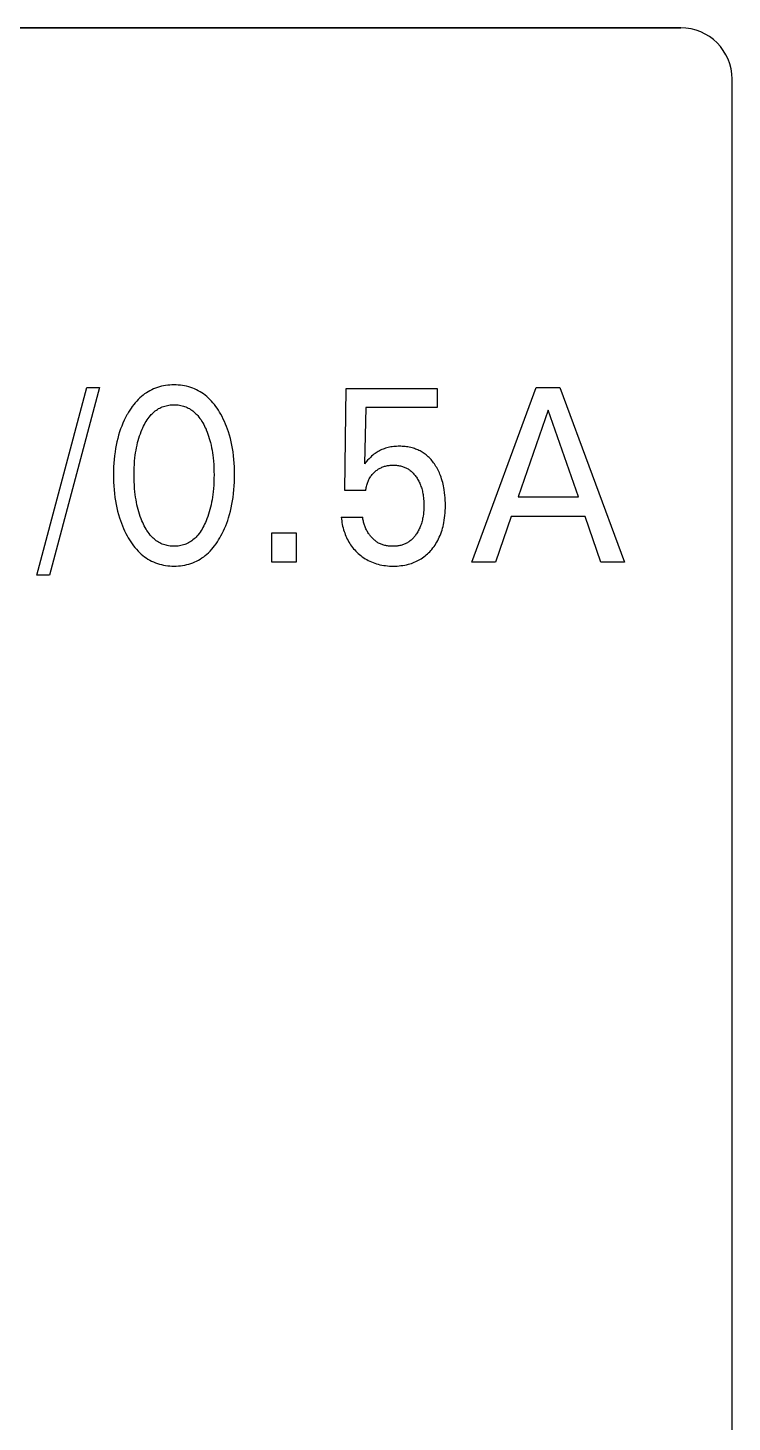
# Model space of a CAD drawing. Extents: x 10 to 622, y -523 to 292.
# Drawn here: x 290.04 to 291.429, y 115.463 to 118.211 of the extents above; entities that cross this region are included whole.
import ezdxf

# ---------------------------------------------------------------- set-up
doc = ezdxf.new("R2010")
doc.units = 0
doc.header["$LTSCALE"] = 5
doc.header["$MEASUREMENT"] = 0
doc.layers.get('0').update_dxf_attribs({"linetype": 'CONTINUOUS'})

msp = doc.modelspace()

# ---------------------------------------------------------------- linework, layer by layer
at = {"color": 7, "linetype": 'Continuous'}
for p, q in [((288.4926, 118.2106), (291.3273, 118.2106)), ((291.3273, 118.2106), (288.4926, 118.2106)), ((291.4286, 91.5843), (291.4286, 118.1094)), ((291.4286, 101.4856), (291.4286, 118.1094)), ((291.4286, 91.5843), (291.4286, 118.1094)), ((291.4286, 101.4856), (291.4286, 118.1094)), ((290.0582, 117.1319), (290.1568, 117.5019)), ((290.1818, 117.5019), (290.0832, 117.1319)), ((290.1568, 117.5019), (290.1818, 117.5019)), ((290.2739, 117.4914), (290.2705, 117.4891)), ((290.2773, 117.4936), (290.2739, 117.4914)), ((290.2808, 117.4956), (290.2773, 117.4936)), ((290.2844, 117.4974), (290.2808, 117.4956)), ((290.2881, 117.4991), (290.2844, 117.4974)), ((290.2918, 117.5007), (290.2881, 117.4991)), ((290.2957, 117.502), (290.2918, 117.5007)), ((290.2997, 117.5033), (290.2957, 117.502)), ((290.3037, 117.5043), (290.2997, 117.5033)), ((290.3078, 117.5051), (290.3037, 117.5043)), ((290.3119, 117.5058), (290.3078, 117.5051)), ((290.316, 117.5064), (290.3119, 117.5058)), ((290.3201, 117.5068), (290.316, 117.5064)), ((290.3243, 117.507), (290.3201, 117.5068)), ((290.3285, 117.5071), (290.3243, 117.507)), ((290.3327, 117.507), (290.3285, 117.5071)), ((290.3368, 117.5068), (290.3327, 117.507)), ((290.341, 117.5064), (290.3368, 117.5068)), ((290.3451, 117.5059), (290.341, 117.5064)), ((290.3492, 117.5052), (290.3451, 117.5059)), ((290.3533, 117.5043), (290.3492, 117.5052)), ((290.3573, 117.5033), (290.3533, 117.5043)), ((290.3613, 117.502), (290.3573, 117.5033)), ((290.3652, 117.5007), (290.3613, 117.502)), ((290.369, 117.4991), (290.3652, 117.5007)), ((290.3726, 117.4974), (290.369, 117.4991)), ((290.3762, 117.4956), (290.3726, 117.4974)), ((290.3797, 117.4936), (290.3762, 117.4956)), ((290.3832, 117.4914), (290.3797, 117.4936)), ((290.3865, 117.4891), (290.3832, 117.4914)), ((290.6651, 117.2987), (290.6677, 117.5)), ((290.6677, 117.5), (290.8471, 117.5)), ((290.8471, 117.5), (290.8471, 117.4624)), ((290.9154, 117.1577), (291.0425, 117.5019)), ((291.0425, 117.5019), (291.089, 117.5019)), ((291.089, 117.5019), (291.2161, 117.1577)), ((290.2462, 117.4646), (290.2436, 117.461)), ((290.2489, 117.4682), (290.2462, 117.4646)), ((290.2518, 117.4717), (290.2489, 117.4682)), ((290.2548, 117.4751), (290.2518, 117.4717)), ((290.2579, 117.4783), (290.2548, 117.4751)), ((290.2611, 117.4815), (290.2579, 117.4783)), ((290.2642, 117.4841), (290.2611, 117.4815)), ((290.2673, 117.4867), (290.2642, 117.4841)), ((290.2705, 117.4891), (290.2673, 117.4867)), ((290.3027, 117.4626), (290.3052, 117.4637)), ((290.3052, 117.4637), (290.3076, 117.4646)), ((290.3076, 117.4646), (290.3101, 117.4654)), ((290.3101, 117.4654), (290.3127, 117.4661)), ((290.3127, 117.4661), (290.3153, 117.4667)), ((290.3153, 117.4667), (290.3179, 117.4672)), ((290.3179, 117.4672), (290.3205, 117.4676)), ((290.3205, 117.4676), (290.3231, 117.4678)), ((290.3231, 117.4678), (290.3258, 117.468)), ((290.3258, 117.468), (290.3285, 117.468)), ((290.3285, 117.468), (290.3311, 117.468)), ((290.3311, 117.468), (290.3338, 117.4678)), ((290.3338, 117.4678), (290.3364, 117.4676)), ((290.3364, 117.4676), (290.3391, 117.4672)), ((290.3391, 117.4672), (290.3417, 117.4667)), ((290.3417, 117.4667), (290.3443, 117.4661)), ((290.3443, 117.4661), (290.3468, 117.4654)), ((290.3468, 117.4654), (290.3493, 117.4646)), ((290.3493, 117.4646), (290.3518, 117.4637)), ((290.3518, 117.4637), (290.3542, 117.4626)), ((290.3897, 117.4867), (290.3865, 117.4891)), ((290.3929, 117.4841), (290.3897, 117.4867)), ((290.3959, 117.4815), (290.3929, 117.4841)), ((290.3991, 117.4783), (290.3959, 117.4815)), ((290.4022, 117.4751), (290.3991, 117.4783)), ((290.4052, 117.4717), (290.4022, 117.4751)), ((290.408, 117.4682), (290.4052, 117.4717)), ((290.4108, 117.4646), (290.408, 117.4682)), ((290.4134, 117.461), (290.4108, 117.4646)), ((290.2301, 117.4372), (290.2277, 117.4316)), ((290.2328, 117.4427), (290.2301, 117.4372)), ((290.2357, 117.448), (290.2328, 117.4427)), ((290.2365, 117.4495), (290.2357, 117.448)), ((290.2387, 117.4534), (290.2365, 117.4495)), ((290.2411, 117.4572), (290.2387, 117.4534)), ((290.2436, 117.461), (290.2411, 117.4572)), ((290.2735, 117.4351), (290.2753, 117.4381)), ((290.2753, 117.4381), (290.2774, 117.4409)), ((290.2774, 117.4409), (290.2795, 117.4437)), ((290.2795, 117.4437), (290.2817, 117.4464)), ((290.2817, 117.4464), (290.2835, 117.4484)), ((290.2835, 117.4484), (290.2854, 117.4503)), ((290.2854, 117.4503), (290.2873, 117.4522)), ((290.2873, 117.4522), (290.2893, 117.454)), ((290.2893, 117.454), (290.2914, 117.4557)), ((290.2914, 117.4557), (290.2936, 117.4573)), ((290.2936, 117.4573), (290.2958, 117.4588)), ((290.2958, 117.4588), (290.298, 117.4602)), ((290.298, 117.4602), (290.3003, 117.4614)), ((290.3003, 117.4614), (290.3027, 117.4626)), ((290.3542, 117.4626), (290.3566, 117.4614)), ((290.3566, 117.4614), (290.3589, 117.4602)), ((290.3589, 117.4602), (290.3612, 117.4588)), ((290.3612, 117.4588), (290.3634, 117.4573)), ((290.3634, 117.4573), (290.3655, 117.4557)), ((290.3655, 117.4557), (290.3676, 117.454)), ((290.3676, 117.454), (290.3696, 117.4522)), ((290.3696, 117.4522), (290.3716, 117.4503)), ((290.3716, 117.4503), (290.3734, 117.4484)), ((290.3734, 117.4484), (290.3752, 117.4464)), ((290.3752, 117.4464), (290.3775, 117.4437)), ((290.3775, 117.4437), (290.3796, 117.4409)), ((290.3796, 117.4409), (290.3816, 117.4381)), ((290.3816, 117.4381), (290.3835, 117.4351)), ((290.4158, 117.4572), (290.4134, 117.461)), ((290.4182, 117.4534), (290.4158, 117.4572)), ((290.4205, 117.4495), (290.4182, 117.4534)), ((290.4231, 117.4447), (290.4205, 117.4495)), ((290.4255, 117.4398), (290.4231, 117.4447)), ((290.4279, 117.4349), (290.4255, 117.4398)), ((290.7066, 117.4624), (290.7041, 117.3517)), ((290.8471, 117.4624), (290.7066, 117.4624)), ((291.066, 117.4575), (291.0067, 117.2865)), ((291.1255, 117.2865), (291.066, 117.4575)), ((290.2212, 117.4146), (290.2192, 117.4081)), ((290.2232, 117.4203), (290.2212, 117.4146)), ((290.2253, 117.426), (290.2232, 117.4203)), ((290.2277, 117.4316), (290.2253, 117.426)), ((290.2605, 117.4065), (290.2621, 117.4109)), ((290.2621, 117.4109), (290.2637, 117.4152)), ((290.2637, 117.4152), (290.2655, 117.4195)), ((290.2655, 117.4195), (290.2669, 117.4227)), ((290.2669, 117.4227), (290.2684, 117.4259)), ((290.2684, 117.4259), (290.27, 117.429)), ((290.27, 117.429), (290.2717, 117.4321)), ((290.2717, 117.4321), (290.2735, 117.4351)), ((290.3835, 117.4351), (290.3853, 117.4321)), ((290.3853, 117.4321), (290.387, 117.429)), ((290.387, 117.429), (290.3886, 117.4259)), ((290.3886, 117.4259), (290.3901, 117.4227)), ((290.3901, 117.4227), (290.3915, 117.4195)), ((290.3915, 117.4195), (290.392, 117.4183)), ((290.392, 117.4183), (290.3936, 117.4142)), ((290.3936, 117.4142), (290.3952, 117.4101)), ((290.3952, 117.4101), (290.3966, 117.4059)), ((290.43, 117.4299), (290.4279, 117.4349)), ((290.4321, 117.4248), (290.43, 117.4299)), ((290.434, 117.4197), (290.4321, 117.4248)), ((290.4357, 117.4146), (290.434, 117.4197)), ((290.4377, 117.4081), (290.4357, 117.4146)), ((290.2131, 117.3816), (290.2121, 117.3749)), ((290.2144, 117.3883), (290.2131, 117.3816)), ((290.2158, 117.3949), (290.2144, 117.3883)), ((290.2174, 117.4015), (290.2158, 117.3949)), ((290.2192, 117.4081), (290.2174, 117.4015)), ((290.2535, 117.3783), (290.2545, 117.3833)), ((290.2545, 117.3833), (290.2555, 117.3882)), ((290.2555, 117.3882), (290.2567, 117.3932)), ((290.2567, 117.3932), (290.2579, 117.3976)), ((290.2579, 117.3976), (290.2591, 117.4021)), ((290.2591, 117.4021), (290.2605, 117.4065)), ((290.3966, 117.4059), (290.3979, 117.4017)), ((290.3979, 117.4017), (290.3991, 117.3974)), ((290.3991, 117.3974), (290.4003, 117.3932)), ((290.4003, 117.3932), (290.4014, 117.3882)), ((290.4014, 117.3882), (290.4025, 117.3833)), ((290.4025, 117.3833), (290.4034, 117.3783)), ((290.4395, 117.4015), (290.4377, 117.4081)), ((290.4411, 117.3949), (290.4395, 117.4015)), ((290.4426, 117.3883), (290.4411, 117.3949)), ((290.4438, 117.3816), (290.4426, 117.3883)), ((290.4449, 117.3749), (290.4438, 117.3816)), ((290.7429, 117.3813), (290.7404, 117.3804)), ((290.7454, 117.3822), (290.7429, 117.3813)), ((290.7479, 117.3829), (290.7454, 117.3822)), ((290.7504, 117.3836), (290.7479, 117.3829)), ((290.753, 117.3841), (290.7504, 117.3836)), ((290.7558, 117.3847), (290.753, 117.3841)), ((290.7586, 117.3851), (290.7558, 117.3847)), ((290.7614, 117.3855), (290.7586, 117.3851)), ((290.7643, 117.3857), (290.7614, 117.3855)), ((290.7671, 117.3859), (290.7643, 117.3857)), ((290.77, 117.386), (290.7671, 117.3859)), ((290.7729, 117.3861), (290.77, 117.386)), ((290.7756, 117.386), (290.7729, 117.3861)), ((290.7784, 117.3859), (290.7756, 117.386)), ((290.7812, 117.3857), (290.7784, 117.3859)), ((290.784, 117.3855), (290.7812, 117.3857)), ((290.7867, 117.3851), (290.784, 117.3855)), ((290.7895, 117.3847), (290.7867, 117.3851)), ((290.7922, 117.3842), (290.7895, 117.3847)), ((290.7949, 117.3836), (290.7922, 117.3842)), ((290.7976, 117.383), (290.7949, 117.3836)), ((290.8003, 117.3822), (290.7976, 117.383)), ((290.8025, 117.3815), (290.8003, 117.3822)), ((290.8047, 117.3807), (290.8025, 117.3815)), ((290.2103, 117.3601), (290.2098, 117.3527)), ((290.2111, 117.3675), (290.2103, 117.3601)), ((290.2121, 117.3749), (290.2111, 117.3675)), ((290.2503, 117.35), (290.2508, 117.3567)), ((290.2508, 117.3567), (290.2514, 117.3633)), ((290.2514, 117.3633), (290.252, 117.3683)), ((290.252, 117.3683), (290.2527, 117.3733)), ((290.2527, 117.3733), (290.2535, 117.3783)), ((290.4034, 117.3783), (290.4042, 117.3733)), ((290.4042, 117.3733), (290.4049, 117.3683)), ((290.4049, 117.3683), (290.4055, 117.3633)), ((290.4055, 117.3633), (290.4062, 117.3567)), ((290.4062, 117.3567), (290.4067, 117.35)), ((290.4458, 117.3675), (290.4449, 117.3749)), ((290.4466, 117.3601), (290.4458, 117.3675)), ((290.4472, 117.3527), (290.4466, 117.3601)), ((290.7071, 117.3551), (290.7041, 117.3517)), ((290.7101, 117.3584), (290.7071, 117.3551)), ((290.7128, 117.3613), (290.7101, 117.3584)), ((290.7156, 117.3641), (290.7128, 117.3613)), ((290.718, 117.3665), (290.7156, 117.3641)), ((290.7206, 117.3687), (290.718, 117.3665)), ((290.7226, 117.3703), (290.7206, 117.3687)), ((290.7246, 117.3719), (290.7226, 117.3703)), ((290.7267, 117.3733), (290.7246, 117.3719)), ((290.7289, 117.3747), (290.7267, 117.3733)), ((290.7311, 117.376), (290.7289, 117.3747)), ((290.7333, 117.3772), (290.7311, 117.376)), ((290.7356, 117.3784), (290.7333, 117.3772)), ((290.738, 117.3794), (290.7356, 117.3784)), ((290.7404, 117.3804), (290.738, 117.3794)), ((290.8069, 117.3798), (290.8047, 117.3807)), ((290.8091, 117.3789), (290.8069, 117.3798)), ((290.8112, 117.3779), (290.8091, 117.3789)), ((290.8133, 117.3769), (290.8112, 117.3779)), ((290.8154, 117.3758), (290.8133, 117.3769)), ((290.8174, 117.3746), (290.8154, 117.3758)), ((290.8194, 117.3733), (290.8174, 117.3746)), ((290.8213, 117.372), (290.8194, 117.3733)), ((290.8232, 117.3707), (290.8213, 117.372)), ((290.8253, 117.369), (290.8232, 117.3707)), ((290.8274, 117.3673), (290.8253, 117.369)), ((290.8294, 117.3655), (290.8274, 117.3673)), ((290.8313, 117.3637), (290.8294, 117.3655)), ((290.8332, 117.3618), (290.8313, 117.3637)), ((290.835, 117.3598), (290.8332, 117.3618)), ((290.8367, 117.3578), (290.835, 117.3598)), ((290.8384, 117.3557), (290.8367, 117.3578)), ((290.84, 117.3536), (290.8384, 117.3557)), ((290.8416, 117.3514), (290.84, 117.3536)), ((290.2091, 117.3379), (290.209, 117.3304)), ((290.209, 117.3304), (290.2091, 117.3229)), ((290.2094, 117.3453), (290.2091, 117.3379)), ((290.2098, 117.3527), (290.2094, 117.3453)), ((290.2496, 117.3299), (290.2497, 117.3366)), ((290.2497, 117.3232), (290.2496, 117.3299)), ((290.2497, 117.3366), (290.2499, 117.3433)), ((290.2499, 117.3433), (290.2503, 117.35)), ((290.4067, 117.35), (290.407, 117.3433)), ((290.407, 117.3433), (290.4072, 117.3366)), ((290.4072, 117.3366), (290.4073, 117.3299)), ((290.4073, 117.3299), (290.4072, 117.3232)), ((290.4476, 117.3453), (290.4472, 117.3527)), ((290.4478, 117.3379), (290.4476, 117.3453)), ((290.4479, 117.3304), (290.4478, 117.3379)), ((290.4478, 117.3229), (290.4479, 117.3304)), ((290.7154, 117.3256), (290.7165, 117.3272)), ((290.7165, 117.3272), (290.7177, 117.3287)), ((290.7177, 117.3287), (290.7189, 117.3303)), ((290.7189, 117.3303), (290.7202, 117.3317)), ((290.7202, 117.3317), (290.7215, 117.3331)), ((290.7215, 117.3331), (290.7229, 117.3345)), ((290.7229, 117.3345), (290.7243, 117.3358)), ((290.7243, 117.3358), (290.7257, 117.337)), ((290.7257, 117.337), (290.7272, 117.3382)), ((290.7272, 117.3382), (290.7286, 117.3393)), ((290.7286, 117.3393), (290.7302, 117.3403)), ((290.7302, 117.3403), (290.7317, 117.3413)), ((290.7317, 117.3413), (290.7333, 117.3422)), ((290.7333, 117.3422), (290.7349, 117.3431)), ((290.7349, 117.3431), (290.7365, 117.3439)), ((290.7365, 117.3439), (290.7382, 117.3447)), ((290.7382, 117.3447), (290.7399, 117.3454)), ((290.7399, 117.3454), (290.7417, 117.346)), ((290.7417, 117.346), (290.7434, 117.3466)), ((290.7434, 117.3466), (290.7452, 117.3471)), ((290.7452, 117.3471), (290.747, 117.3475)), ((290.747, 117.3475), (290.7489, 117.3479)), ((290.7489, 117.3479), (290.7508, 117.3482)), ((290.7508, 117.3482), (290.7527, 117.3485)), ((290.7527, 117.3485), (290.7547, 117.3487)), ((290.7547, 117.3487), (290.7566, 117.3489)), ((290.7566, 117.3489), (290.7586, 117.3489)), ((290.7586, 117.3489), (290.7606, 117.349)), ((290.7606, 117.349), (290.7626, 117.3489)), ((290.7626, 117.3489), (290.7647, 117.3489)), ((290.7647, 117.3489), (290.7667, 117.3487)), ((290.7667, 117.3487), (290.7688, 117.3485)), ((290.7688, 117.3485), (290.7708, 117.3482)), ((290.7708, 117.3482), (290.7728, 117.3478)), ((290.7728, 117.3478), (290.7748, 117.3474)), ((290.7748, 117.3474), (290.7768, 117.3469)), ((290.7768, 117.3469), (290.7788, 117.3463)), ((290.7788, 117.3463), (290.7804, 117.3458)), ((290.7804, 117.3458), (290.7821, 117.3452)), ((290.7821, 117.3452), (290.7837, 117.3445)), ((290.7837, 117.3445), (290.7852, 117.3438)), ((290.7852, 117.3438), (290.7868, 117.343)), ((290.7868, 117.343), (290.7883, 117.3422)), ((290.7883, 117.3422), (290.7898, 117.3413)), ((290.7898, 117.3413), (290.7912, 117.3404)), ((290.7912, 117.3404), (290.7927, 117.3394)), ((290.7927, 117.3394), (290.794, 117.3383)), ((290.794, 117.3383), (290.7956, 117.3371)), ((290.7956, 117.3371), (290.7971, 117.3358)), ((290.7971, 117.3358), (290.7986, 117.3344)), ((290.7986, 117.3344), (290.8, 117.3329)), ((290.8, 117.3329), (290.8013, 117.3314)), ((290.8013, 117.3314), (290.8026, 117.3299)), ((290.8026, 117.3299), (290.8039, 117.3283)), ((290.8039, 117.3283), (290.8051, 117.3267)), ((290.8051, 117.3267), (290.8062, 117.3251)), ((290.8432, 117.349), (290.8416, 117.3514)), ((290.8448, 117.3465), (290.8432, 117.349)), ((290.8462, 117.344), (290.8448, 117.3465)), ((290.8476, 117.3415), (290.8462, 117.344)), ((290.849, 117.3389), (290.8476, 117.3415)), ((290.8503, 117.3363), (290.849, 117.3389)), ((290.8515, 117.3337), (290.8503, 117.3363)), ((290.8526, 117.331), (290.8515, 117.3337)), ((290.8537, 117.3283), (290.8526, 117.331)), ((290.8549, 117.325), (290.8537, 117.3283)), ((290.2091, 117.3229), (290.2093, 117.3153)), ((290.2093, 117.3153), (290.2097, 117.3078)), ((290.2097, 117.3078), (290.2103, 117.3002)), ((290.2103, 117.3002), (290.2111, 117.2927)), ((290.2499, 117.3164), (290.2497, 117.3232)), ((290.2502, 117.3096), (290.2499, 117.3164)), ((290.2507, 117.3028), (290.2502, 117.3096)), ((290.2514, 117.2961), (290.2507, 117.3028)), ((290.4062, 117.3028), (290.4056, 117.2961)), ((290.4067, 117.3096), (290.4062, 117.3028)), ((290.407, 117.3164), (290.4067, 117.3096)), ((290.4072, 117.3232), (290.407, 117.3164)), ((290.4459, 117.2928), (290.4466, 117.3003)), ((290.4466, 117.3003), (290.4472, 117.3078)), ((290.4472, 117.3078), (290.4476, 117.3154)), ((290.4476, 117.3154), (290.4478, 117.3229)), ((290.7066, 117.2987), (290.6651, 117.2987)), ((290.7066, 117.2987), (290.7068, 117.3008)), ((290.7068, 117.3008), (290.707, 117.3029)), ((290.707, 117.3029), (290.7074, 117.305)), ((290.7074, 117.305), (290.7078, 117.3071)), ((290.7078, 117.3071), (290.7083, 117.3092)), ((290.7083, 117.3092), (290.7089, 117.3112)), ((290.7089, 117.3112), (290.7095, 117.3132)), ((290.7095, 117.3132), (290.7102, 117.3151)), ((290.7102, 117.3151), (290.7109, 117.3169)), ((290.7109, 117.3169), (290.7116, 117.3187)), ((290.7116, 117.3187), (290.7125, 117.3205)), ((290.7125, 117.3205), (290.7134, 117.3222)), ((290.7134, 117.3222), (290.7144, 117.3239)), ((290.7144, 117.3239), (290.7154, 117.3256)), ((290.8062, 117.3251), (290.8075, 117.3232)), ((290.8075, 117.3232), (290.8086, 117.3213)), ((290.8086, 117.3213), (290.8097, 117.3194)), ((290.8097, 117.3194), (290.8108, 117.3174)), ((290.8108, 117.3174), (290.8118, 117.3155)), ((290.8118, 117.3155), (290.8127, 117.3135)), ((290.8127, 117.3135), (290.8136, 117.3114)), ((290.8136, 117.3114), (290.8144, 117.3094)), ((290.8144, 117.3094), (290.8152, 117.3071)), ((290.8152, 117.3071), (290.816, 117.3049)), ((290.816, 117.3049), (290.8167, 117.3026)), ((290.8167, 117.3026), (290.8173, 117.3003)), ((290.8173, 117.3003), (290.8179, 117.2979)), ((290.856, 117.3216), (290.8549, 117.325)), ((290.857, 117.3182), (290.856, 117.3216)), ((290.858, 117.3148), (290.857, 117.3182)), ((290.8588, 117.3113), (290.858, 117.3148)), ((290.8596, 117.3079), (290.8588, 117.3113)), ((290.8603, 117.3044), (290.8596, 117.3079)), ((290.8609, 117.3009), (290.8603, 117.3044)), ((290.8618, 117.2946), (290.8609, 117.3009)), ((290.2111, 117.2927), (290.212, 117.2852)), ((290.212, 117.2852), (290.2131, 117.2784)), ((290.2131, 117.2784), (290.2143, 117.2716)), ((290.2143, 117.2716), (290.2157, 117.2649)), ((290.252, 117.291), (290.2514, 117.2961)), ((290.2527, 117.2859), (290.252, 117.291)), ((290.2535, 117.2808), (290.2527, 117.2859)), ((290.2544, 117.2758), (290.2535, 117.2808)), ((290.2554, 117.2708), (290.2544, 117.2758)), ((290.4025, 117.2758), (290.4015, 117.2708)), ((290.4035, 117.2808), (290.4025, 117.2758)), ((290.4043, 117.2859), (290.4035, 117.2808)), ((290.405, 117.291), (290.4043, 117.2859)), ((290.4056, 117.2961), (290.405, 117.291)), ((290.4412, 117.265), (290.4426, 117.2717)), ((290.4426, 117.2717), (290.4439, 117.2785)), ((290.4439, 117.2785), (290.4449, 117.2853)), ((290.4449, 117.2853), (290.4459, 117.2928)), ((290.8179, 117.2979), (290.8184, 117.2956)), ((290.8184, 117.2956), (290.8189, 117.2933)), ((290.8189, 117.2933), (290.8193, 117.2909)), ((290.8193, 117.2909), (290.8198, 117.2879)), ((290.8198, 117.2879), (290.8201, 117.2849)), ((290.8201, 117.2849), (290.8204, 117.2818)), ((290.8204, 117.2818), (290.8207, 117.2788)), ((290.8207, 117.2788), (290.8208, 117.2758)), ((290.8208, 117.2758), (290.8209, 117.2727)), ((290.8209, 117.2727), (290.8209, 117.2697)), ((290.8624, 117.2895), (290.8618, 117.2946)), ((290.8628, 117.2845), (290.8624, 117.2895)), ((290.8631, 117.2794), (290.8628, 117.2845)), ((290.8633, 117.2743), (290.8631, 117.2794)), ((290.8633, 117.2692), (290.8633, 117.2743)), ((291.0067, 117.2865), (291.1255, 117.2865)), ((290.2157, 117.2649), (290.2173, 117.2581)), ((290.2173, 117.2581), (290.2191, 117.2515)), ((290.2191, 117.2515), (290.221, 117.2449)), ((290.221, 117.2449), (290.2228, 117.2397)), ((290.2566, 117.2658), (290.2554, 117.2708)), ((290.2577, 117.2612), (290.2566, 117.2658)), ((290.259, 117.2567), (290.2577, 117.2612)), ((290.2604, 117.2522), (290.259, 117.2567)), ((290.2619, 117.2477), (290.2604, 117.2522)), ((290.2635, 117.2433), (290.2619, 117.2477)), ((290.3951, 117.2477), (290.3934, 117.2433)), ((290.3966, 117.2522), (290.3951, 117.2477)), ((290.3979, 117.2567), (290.3966, 117.2522)), ((290.3992, 117.2612), (290.3979, 117.2567)), ((290.4004, 117.2658), (290.3992, 117.2612)), ((290.4015, 117.2708), (290.4004, 117.2658)), ((290.4342, 117.2398), (290.4359, 117.245)), ((290.4359, 117.245), (290.4379, 117.2516)), ((290.4379, 117.2516), (290.4397, 117.2583)), ((290.4397, 117.2583), (290.4412, 117.265)), ((290.658, 117.2463), (290.6584, 117.2427)), ((290.658, 117.2463), (290.7004, 117.2463)), ((290.7006, 117.2444), (290.7004, 117.2463)), ((290.7009, 117.2425), (290.7006, 117.2444)), ((290.8185, 117.2435), (290.8179, 117.2411)), ((290.8189, 117.2459), (290.8185, 117.2435)), ((290.8193, 117.2483), (290.8189, 117.2459)), ((290.8199, 117.2525), (290.8193, 117.2483)), ((290.8203, 117.2559), (290.8199, 117.2525)), ((290.8206, 117.2594), (290.8203, 117.2559)), ((290.8208, 117.2628), (290.8206, 117.2594)), ((290.8209, 117.2662), (290.8208, 117.2628)), ((290.8209, 117.2697), (290.8209, 117.2662)), ((290.8612, 117.2403), (290.8619, 117.2451)), ((290.8619, 117.2451), (290.8624, 117.2499)), ((290.8624, 117.2499), (290.8628, 117.2547)), ((290.8628, 117.2547), (290.8631, 117.2595)), ((290.8631, 117.2595), (290.8633, 117.2644)), ((290.8633, 117.2644), (290.8633, 117.2692)), ((290.9931, 117.2475), (290.9623, 117.1577)), ((291.1389, 117.2475), (290.9931, 117.2475)), ((291.17, 117.1577), (291.1389, 117.2475)), ((290.2228, 117.2397), (290.2246, 117.2345)), ((290.2246, 117.2345), (290.2266, 117.2293)), ((290.2266, 117.2293), (290.2288, 117.2243)), ((290.2288, 117.2243), (290.231, 117.2193)), ((290.231, 117.2193), (290.2335, 117.2143)), ((290.2652, 117.2389), (290.2635, 117.2433)), ((290.2667, 117.2356), (290.2652, 117.2389)), ((290.2682, 117.2324), (290.2667, 117.2356)), ((290.2697, 117.2292), (290.2682, 117.2324)), ((290.2714, 117.226), (290.2697, 117.2292)), ((290.2732, 117.2229), (290.2714, 117.226)), ((290.2751, 117.2198), (290.2732, 117.2229)), ((290.2771, 117.2168), (290.2751, 117.2198)), ((290.2793, 117.214), (290.2771, 117.2168)), ((290.3798, 117.2168), (290.3777, 117.214)), ((290.3818, 117.2198), (290.3798, 117.2168)), ((290.3837, 117.2229), (290.3818, 117.2198)), ((290.3855, 117.226), (290.3837, 117.2229)), ((290.3872, 117.2292), (290.3855, 117.226)), ((290.3888, 117.2324), (290.3872, 117.2292)), ((290.3903, 117.2356), (290.3888, 117.2324)), ((290.3917, 117.2389), (290.3903, 117.2356)), ((290.3934, 117.2433), (290.3917, 117.2389)), ((290.4235, 117.2143), (290.4259, 117.2193)), ((290.4259, 117.2193), (290.4282, 117.2243)), ((290.4282, 117.2243), (290.4303, 117.2294)), ((290.4303, 117.2294), (290.4323, 117.2346)), ((290.4323, 117.2346), (290.4342, 117.2398)), ((290.6584, 117.2427), (290.6589, 117.2392)), ((290.6589, 117.2392), (290.6594, 117.2357)), ((290.6594, 117.2357), (290.6601, 117.2322)), ((290.6601, 117.2322), (290.6608, 117.2287)), ((290.6608, 117.2287), (290.6617, 117.2252)), ((290.6617, 117.2252), (290.6626, 117.2217)), ((290.6626, 117.2217), (290.6637, 117.2183)), ((290.6637, 117.2183), (290.6648, 117.2152)), ((290.7013, 117.2405), (290.7009, 117.2425)), ((290.7017, 117.2386), (290.7013, 117.2405)), ((290.7021, 117.2367), (290.7017, 117.2386)), ((290.7026, 117.2348), (290.7021, 117.2367)), ((290.7032, 117.2328), (290.7026, 117.2348)), ((290.7038, 117.2309), (290.7032, 117.2328)), ((290.7045, 117.229), (290.7038, 117.2309)), ((290.7052, 117.2271), (290.7045, 117.229)), ((290.706, 117.2252), (290.7052, 117.2271)), ((290.7068, 117.2234), (290.706, 117.2252)), ((290.7077, 117.2215), (290.7068, 117.2234)), ((290.7087, 117.2197), (290.7077, 117.2215)), ((290.7096, 117.2179), (290.7087, 117.2197)), ((290.7107, 117.2161), (290.7096, 117.2179)), ((290.7118, 117.2144), (290.7107, 117.2161)), ((290.8088, 117.2174), (290.8077, 117.2155)), ((290.8099, 117.2194), (290.8088, 117.2174)), ((290.8109, 117.2213), (290.8099, 117.2194)), ((290.8119, 117.2234), (290.8109, 117.2213)), ((290.8128, 117.2254), (290.8119, 117.2234)), ((290.8137, 117.2275), (290.8128, 117.2254)), ((290.8145, 117.2296), (290.8137, 117.2275)), ((290.8153, 117.2318), (290.8145, 117.2296)), ((290.8161, 117.2341), (290.8153, 117.2318)), ((290.8167, 117.2365), (290.8161, 117.2341)), ((290.8174, 117.2388), (290.8167, 117.2365)), ((290.8179, 117.2411), (290.8174, 117.2388)), ((290.8543, 117.2137), (290.8556, 117.2173)), ((290.8556, 117.2173), (290.8567, 117.2209)), ((290.8567, 117.2209), (290.8578, 117.2245)), ((290.8578, 117.2245), (290.8587, 117.2282)), ((290.8587, 117.2282), (290.8596, 117.2318)), ((290.8596, 117.2318), (290.8603, 117.2355)), ((290.8603, 117.2355), (290.8612, 117.2403)), ((290.2335, 117.2143), (290.236, 117.2094)), ((290.236, 117.2094), (290.2383, 117.2054)), ((290.2383, 117.2054), (290.2407, 117.2015)), ((290.2407, 117.2015), (290.2432, 117.1976)), ((290.2432, 117.1976), (290.2458, 117.1938)), ((290.2458, 117.1938), (290.2485, 117.1901)), ((290.2485, 117.1901), (290.2514, 117.1865)), ((290.2815, 117.2112), (290.2793, 117.214)), ((290.2833, 117.2091), (290.2815, 117.2112)), ((290.2852, 117.2072), (290.2833, 117.2091)), ((290.2871, 117.2053), (290.2852, 117.2072)), ((290.2891, 117.2034), (290.2871, 117.2053)), ((290.2912, 117.2017), (290.2891, 117.2034)), ((290.2934, 117.2), (290.2912, 117.2017)), ((290.2956, 117.1985), (290.2934, 117.2)), ((290.2979, 117.197), (290.2956, 117.1985)), ((290.3002, 117.1957), (290.2979, 117.197)), ((290.3026, 117.1945), (290.3002, 117.1957)), ((290.305, 117.1934), (290.3026, 117.1945)), ((290.3075, 117.1925), (290.305, 117.1934)), ((290.31, 117.1916), (290.3075, 117.1925)), ((290.3126, 117.1909), (290.31, 117.1916)), ((290.3152, 117.1903), (290.3126, 117.1909)), ((290.3178, 117.1898), (290.3152, 117.1903)), ((290.3205, 117.1894), (290.3178, 117.1898)), ((290.3231, 117.1891), (290.3205, 117.1894)), ((290.3258, 117.189), (290.3231, 117.1891)), ((290.3285, 117.1889), (290.3258, 117.189)), ((290.3312, 117.189), (290.3285, 117.1889)), ((290.3338, 117.1891), (290.3312, 117.189)), ((290.3365, 117.1894), (290.3338, 117.1891)), ((290.3391, 117.1898), (290.3365, 117.1894)), ((290.3418, 117.1903), (290.3391, 117.1898)), ((290.3444, 117.1909), (290.3418, 117.1903)), ((290.3469, 117.1916), (290.3444, 117.1909)), ((290.3494, 117.1925), (290.3469, 117.1916)), ((290.3519, 117.1934), (290.3494, 117.1925)), ((290.3543, 117.1945), (290.3519, 117.1934)), ((290.3567, 117.1957), (290.3543, 117.1945)), ((290.3591, 117.197), (290.3567, 117.1957)), ((290.3614, 117.1985), (290.3591, 117.197)), ((290.3636, 117.2), (290.3614, 117.1985)), ((290.3657, 117.2017), (290.3636, 117.2)), ((290.3678, 117.2034), (290.3657, 117.2017)), ((290.3698, 117.2053), (290.3678, 117.2034)), ((290.3718, 117.2072), (290.3698, 117.2053)), ((290.3736, 117.2091), (290.3718, 117.2072)), ((290.3754, 117.2112), (290.3736, 117.2091)), ((290.3777, 117.214), (290.3754, 117.2112)), ((290.4057, 117.1865), (290.4085, 117.1901)), ((290.4085, 117.1901), (290.4112, 117.1938)), ((290.4112, 117.1938), (290.4138, 117.1976)), ((290.4138, 117.1976), (290.4163, 117.2015)), ((290.4163, 117.2015), (290.4187, 117.2054)), ((290.4187, 117.2054), (290.4209, 117.2094)), ((290.4209, 117.2094), (290.4235, 117.2143)), ((290.5215, 117.1577), (290.5215, 117.2158)), ((290.5215, 117.2158), (290.5693, 117.2158)), ((290.5693, 117.2158), (290.5693, 117.1577)), ((290.6648, 117.2152), (290.6659, 117.2121)), ((290.6659, 117.2121), (290.6672, 117.2091)), ((290.6672, 117.2091), (290.6685, 117.2061)), ((290.6685, 117.2061), (290.6699, 117.2031)), ((290.6699, 117.2031), (290.6715, 117.2002)), ((290.6715, 117.2002), (290.6731, 117.1973)), ((290.6731, 117.1973), (290.6748, 117.1945)), ((290.6748, 117.1945), (290.6766, 117.1919)), ((290.6766, 117.1919), (290.6785, 117.1893)), ((290.6785, 117.1893), (290.6804, 117.1867)), ((290.7128, 117.2129), (290.7118, 117.2144)), ((290.7138, 117.2115), (290.7128, 117.2129)), ((290.7148, 117.2101), (290.7138, 117.2115)), ((290.7159, 117.2087), (290.7148, 117.2101)), ((290.7171, 117.2073), (290.7159, 117.2087)), ((290.7182, 117.206), (290.7171, 117.2073)), ((290.7195, 117.2047), (290.7182, 117.206)), ((290.7207, 117.2035), (290.7195, 117.2047)), ((290.722, 117.2023), (290.7207, 117.2035)), ((290.7233, 117.2012), (290.722, 117.2023)), ((290.7246, 117.2001), (290.7233, 117.2012)), ((290.726, 117.199), (290.7246, 117.2001)), ((290.7274, 117.198), (290.726, 117.199)), ((290.7288, 117.197), (290.7274, 117.198)), ((290.7303, 117.1961), (290.7288, 117.197)), ((290.7318, 117.1953), (290.7303, 117.1961)), ((290.7335, 117.1945), (290.7318, 117.1953)), ((290.7351, 117.1937), (290.7335, 117.1945)), ((290.7368, 117.193), (290.7351, 117.1937)), ((290.7386, 117.1924), (290.7368, 117.193)), ((290.7403, 117.1918), (290.7386, 117.1924)), ((290.7421, 117.1913), (290.7403, 117.1918)), ((290.7439, 117.1908), (290.7421, 117.1913)), ((290.7457, 117.1904), (290.7439, 117.1908)), ((290.7475, 117.19), (290.7457, 117.1904)), ((290.7494, 117.1897), (290.7475, 117.19)), ((290.7512, 117.1895), (290.7494, 117.1897)), ((290.7531, 117.1893), (290.7512, 117.1895)), ((290.755, 117.1891), (290.7531, 117.1893)), ((290.7568, 117.189), (290.755, 117.1891)), ((290.7587, 117.1889), (290.7568, 117.189)), ((290.7606, 117.1889), (290.7587, 117.1889)), ((290.7624, 117.189), (290.7606, 117.1889)), ((290.7643, 117.189), (290.7624, 117.189)), ((290.7662, 117.1892), (290.7643, 117.189)), ((290.768, 117.1894), (290.7662, 117.1892)), ((290.7699, 117.1896), (290.768, 117.1894)), ((290.7717, 117.1899), (290.7699, 117.1896)), ((290.7736, 117.1902), (290.7717, 117.1899)), ((290.7754, 117.1907), (290.7736, 117.1902)), ((290.7772, 117.1911), (290.7754, 117.1907)), ((290.7789, 117.1917), (290.7772, 117.1911)), ((290.7806, 117.1922), (290.7789, 117.1917)), ((290.7822, 117.1929), (290.7806, 117.1922)), ((290.7838, 117.1936), (290.7822, 117.1929)), ((290.7854, 117.1943), (290.7838, 117.1936)), ((290.7869, 117.1951), (290.7854, 117.1943)), ((290.7885, 117.196), (290.7869, 117.1951)), ((290.79, 117.1969), (290.7885, 117.196)), ((290.7914, 117.1978), (290.79, 117.1969)), ((290.7928, 117.1988), (290.7914, 117.1978)), ((290.7942, 117.1999), (290.7928, 117.1988)), ((290.7956, 117.2011), (290.7942, 117.1999)), ((290.797, 117.2023), (290.7956, 117.2011)), ((290.7983, 117.2036), (290.797, 117.2023)), ((290.7996, 117.2049), (290.7983, 117.2036)), ((290.8009, 117.2062), (290.7996, 117.2049)), ((290.8021, 117.2076), (290.8009, 117.2062)), ((290.8032, 117.2091), (290.8021, 117.2076)), ((290.8043, 117.2105), (290.8032, 117.2091)), ((290.8054, 117.212), (290.8043, 117.2105)), ((290.8064, 117.2136), (290.8054, 117.212)), ((290.8077, 117.2155), (290.8064, 117.2136)), ((290.8409, 117.1884), (290.8429, 117.1913)), ((290.8429, 117.1913), (290.8448, 117.1943)), ((290.8448, 117.1943), (290.8466, 117.1973)), ((290.8466, 117.1973), (290.8483, 117.2004)), ((290.8483, 117.2004), (290.8499, 117.2036)), ((290.8499, 117.2036), (290.8514, 117.2067)), ((290.8514, 117.2067), (290.8529, 117.2102)), ((290.8529, 117.2102), (290.8543, 117.2137)), ((290.2514, 117.1865), (290.2543, 117.183)), ((290.2543, 117.183), (290.2575, 117.1796)), ((290.2575, 117.1796), (290.2607, 117.1764)), ((290.2607, 117.1764), (290.2638, 117.1736)), ((290.2638, 117.1736), (290.2669, 117.171)), ((290.2669, 117.171), (290.2702, 117.1685)), ((290.2702, 117.1685), (290.2735, 117.1661)), ((290.2735, 117.1661), (290.277, 117.1639)), ((290.277, 117.1639), (290.2805, 117.1618)), ((290.2805, 117.1618), (290.2841, 117.1599)), ((290.3729, 117.1599), (290.3766, 117.1618)), ((290.3766, 117.1618), (290.3801, 117.1639)), ((290.3801, 117.1639), (290.3835, 117.1661)), ((290.3835, 117.1661), (290.3869, 117.1685)), ((290.3869, 117.1685), (290.3901, 117.171)), ((290.3901, 117.171), (290.3933, 117.1736)), ((290.3933, 117.1736), (290.3963, 117.1764)), ((290.3963, 117.1764), (290.3996, 117.1796)), ((290.3996, 117.1796), (290.4027, 117.183)), ((290.4027, 117.183), (290.4057, 117.1865)), ((290.6804, 117.1867), (290.6825, 117.1842)), ((290.6825, 117.1842), (290.6846, 117.1818)), ((290.6846, 117.1818), (290.6868, 117.1795)), ((290.6868, 117.1795), (290.6891, 117.1772)), ((290.6891, 117.1772), (290.6914, 117.175)), ((290.6914, 117.175), (290.694, 117.1727)), ((290.694, 117.1727), (290.6967, 117.1705)), ((290.6967, 117.1705), (290.6995, 117.1684)), ((290.6995, 117.1684), (290.7024, 117.1664)), ((290.7024, 117.1664), (290.7053, 117.1645)), ((290.7053, 117.1645), (290.7083, 117.1627)), ((290.7083, 117.1627), (290.7114, 117.1611)), ((290.8077, 117.16), (290.8105, 117.1614)), ((290.8105, 117.1614), (290.8132, 117.1629)), ((290.8132, 117.1629), (290.8158, 117.1645)), ((290.8158, 117.1645), (290.8184, 117.1662)), ((290.8184, 117.1662), (290.8209, 117.168)), ((290.8209, 117.168), (290.8233, 117.1699)), ((290.8233, 117.1699), (290.8257, 117.1719)), ((290.8257, 117.1719), (290.828, 117.1739)), ((290.828, 117.1739), (290.8302, 117.176)), ((290.8302, 117.176), (290.8324, 117.1782)), ((290.8324, 117.1782), (290.8345, 117.1805)), ((290.8345, 117.1805), (290.8365, 117.1828)), ((290.8365, 117.1828), (290.8387, 117.1856)), ((290.8387, 117.1856), (290.8409, 117.1884)), ((290.2841, 117.1599), (290.2878, 117.1581)), ((290.2878, 117.1581), (290.2916, 117.1565)), ((290.2916, 117.1565), (290.2955, 117.1551)), ((290.2955, 117.1551), (290.2995, 117.1538)), ((290.2995, 117.1538), (290.3035, 117.1528)), ((290.3035, 117.1528), (290.3076, 117.1519)), ((290.3076, 117.1519), (290.3117, 117.1512)), ((290.3117, 117.1512), (290.3159, 117.1506)), ((290.3159, 117.1506), (290.3201, 117.1502)), ((290.3201, 117.1502), (290.3243, 117.15)), ((290.3243, 117.15), (290.3285, 117.1499)), ((290.3285, 117.1499), (290.3327, 117.15)), ((290.3327, 117.15), (290.3369, 117.1502)), ((290.3369, 117.1502), (290.3411, 117.1506)), ((290.3411, 117.1506), (290.3453, 117.1511)), ((290.3453, 117.1511), (290.3494, 117.1519)), ((290.3494, 117.1519), (290.3535, 117.1528)), ((290.3535, 117.1528), (290.3575, 117.1538)), ((290.3575, 117.1538), (290.3615, 117.1551)), ((290.3615, 117.1551), (290.3655, 117.1565)), ((290.3655, 117.1565), (290.3692, 117.1581)), ((290.3692, 117.1581), (290.3729, 117.1599)), ((290.5693, 117.1577), (290.5215, 117.1577)), ((290.7114, 117.1611), (290.7145, 117.1595)), ((290.7145, 117.1595), (290.7177, 117.1581)), ((290.7177, 117.1581), (290.721, 117.1568)), ((290.721, 117.1568), (290.7243, 117.1556)), ((290.7243, 117.1556), (290.7276, 117.1545)), ((290.7276, 117.1545), (290.731, 117.1535)), ((290.731, 117.1535), (290.7344, 117.1527)), ((290.7344, 117.1527), (290.7381, 117.1519)), ((290.7381, 117.1519), (290.7418, 117.1513)), ((290.7418, 117.1513), (290.7455, 117.1508)), ((290.7455, 117.1508), (290.7493, 117.1504)), ((290.7493, 117.1504), (290.753, 117.1501)), ((290.753, 117.1501), (290.7568, 117.15)), ((290.7568, 117.15), (290.7606, 117.1499)), ((290.7606, 117.1499), (290.7643, 117.15)), ((290.7643, 117.15), (290.7681, 117.1501)), ((290.7681, 117.1501), (290.7719, 117.1504)), ((290.7719, 117.1504), (290.7756, 117.1508)), ((290.7756, 117.1508), (290.7794, 117.1513)), ((290.7794, 117.1513), (290.7831, 117.1519)), ((290.7831, 117.1519), (290.7868, 117.1527)), ((290.7868, 117.1527), (290.7905, 117.1536)), ((290.7905, 117.1536), (290.7934, 117.1544)), ((290.7934, 117.1544), (290.7964, 117.1553)), ((290.7964, 117.1553), (290.7993, 117.1564)), ((290.7993, 117.1564), (290.8021, 117.1575)), ((290.8021, 117.1575), (290.805, 117.1587)), ((290.805, 117.1587), (290.8077, 117.16)), ((290.9623, 117.1577), (290.9154, 117.1577)), ((291.2161, 117.1577), (291.17, 117.1577)), ((290.0832, 117.1319), (290.0582, 117.1319))]:
    msp.add_line(p, q, dxfattribs=at)
msp.add_arc((291.3273, 118.1094), 0.1012, 0, 90, dxfattribs=at)
msp.add_arc((291.3273, 118.1094), 0.1012, 0, 90, dxfattribs=at)

doc.saveas('drawing.dxf')
